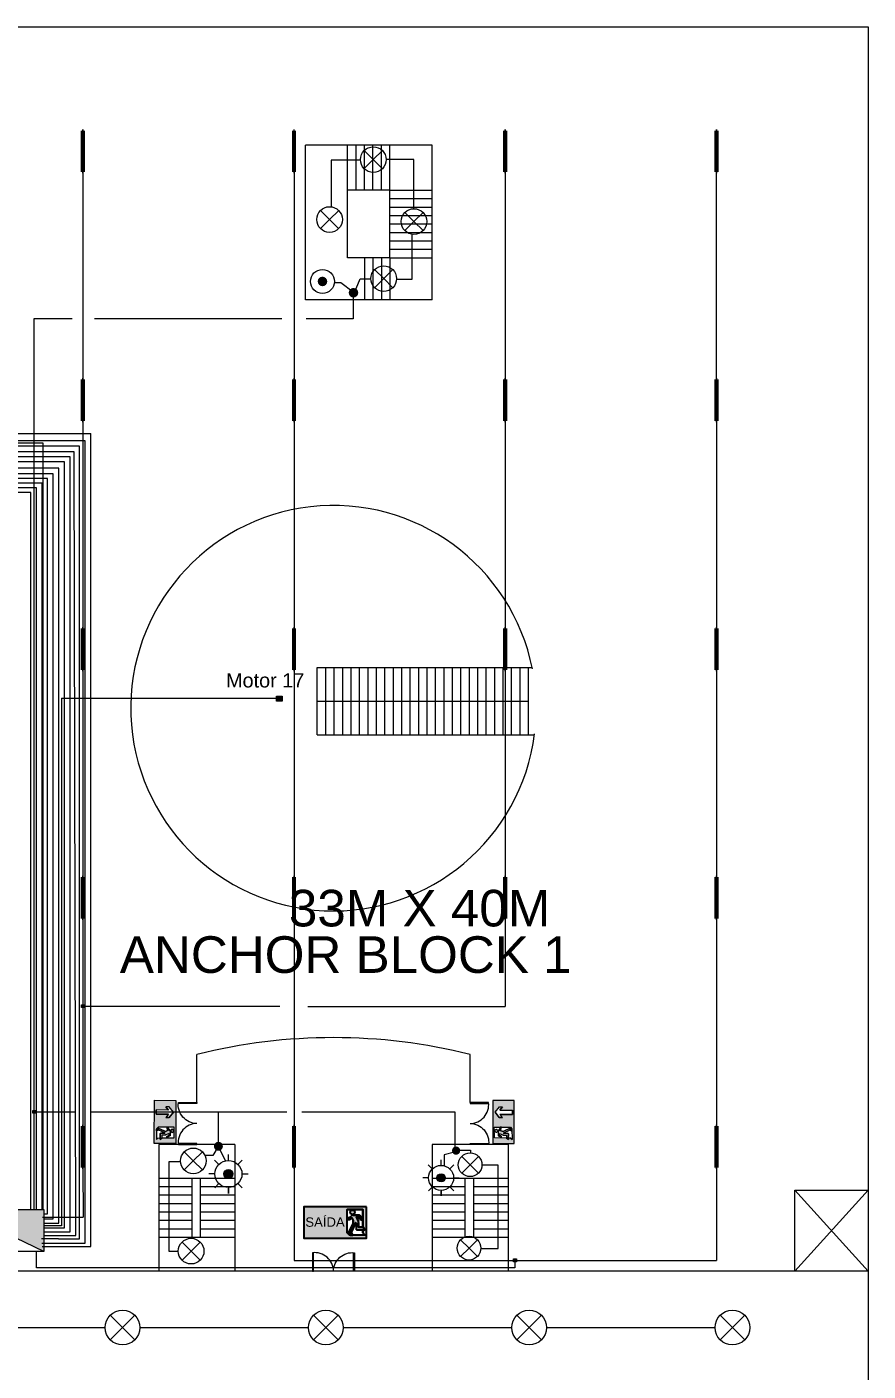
# Model space of a CAD drawing. Extents: x -17539 to 1421, y -3169 to 802964.
# Drawn here: x 478.04 to 507.92, y 363.62 to 411.37 of the extents above; entities that cross this region are included whole.
import ezdxf
from ezdxf.enums import TextEntityAlignment as Align

# ---------------------------------------------------------------- set-up
doc = ezdxf.new("R2010")
doc.units = 0
doc.header["$LTSCALE"] = 25
doc.header["$MEASUREMENT"] = 0
doc.layers.get('0').update_dxf_attribs({"lineweight": 9})
for name, color, linetype, lineweight in [('Iluminação', 10, 'Continuous', 9), ('Iluminação de Emergência', 6, 'Continuous', 9), ('Quadros', 50, 'Continuous', 9), ('www.cadblocksfree.com', 7, 'Continuous', 9)]:
    doc.layers.add(name, color=color, linetype=linetype, lineweight=lineweight)
doc.layers.add('Simbologia de Emergência', color=6, linetype='Continuous')
doc.layers.add('Tomadas', color=3, linetype='Continuous', lineweight=9, true_color=0x00f500)
doc.layers.get('Iluminação de Emergência').off()
doc.styles.add('AGORA COTA', font='arial.ttf')
doc.styles.add('ROMANS', font='arial.ttf')
doc.styles.get("Standard").update_dxf_attribs({"font": 'arial.ttf'})

# ---------------------------------------------------------------- blocks, each defined once
blk = doc.blocks.new('emergencia saida')
at = {"layer": 'Simbologia de Emergência'}
h = blk.add_hatch(color=98, dxfattribs=at)
h.paths.add_polyline_path([(-0.097, 0.169), (-0.097, 1.056), (-1.871, 1.056), (-1.871, 0.169)])
h.paths.add_polyline_path([(-0.638, 0.322), (-0.638, 0.988), (-0.194, 0.988), (-0.194, 0.486), (-0.185, 0.486), (-0.137, 0.406), (-0.194, 0.406), (-0.194, 0.322), (-0.131, 0.259), (-0.575, 0.259)], flags=16)
h.paths.add_polyline_path([(-0.552, 0.906, -1), (-0.426, 0.906, -1)], flags=0)
h.paths.add_polyline_path([(-0.582, 0.323), (-0.511, 0.323), (-0.481, 0.259), (-0.552, 0.259)], flags=0)
h.paths.add_polyline_path([(-0.474, 0.602, 0.215507), (-0.473, 0.66), (-0.51, 0.748), (-0.568, 0.7), (-0.638, 0.7), (-0.638, 0.747), (-0.585, 0.747), (-0.501, 0.817, -0.204141), (-0.48, 0.826), (-0.305, 0.826, -0.263654), (-0.28, 0.812), (-0.226, 0.722, -1), (-0.266, 0.698), (-0.315, 0.779), (-0.377, 0.779), (-0.322, 0.644, -0.095479), (-0.317, 0.617), (-0.317, 0.481), (-0.187, 0.481), (-0.145, 0.41), (-0.366, 0.41, -0.414214), (-0.389, 0.433), (-0.389, 0.599, 0.740976), (-0.403, 0.6), (-0.53, 0.331), (-0.601, 0.331)], flags=0)
for p, q in [((-0.194, 0.988), (-0.638, 0.988)), ((-0.496, 0.821), (-0.585, 0.747)), ((-0.48, 0.826), (-0.305, 0.826)), ((-0.315, 0.779), (-0.377, 0.779)), ((-0.377, 0.779), (-0.322, 0.644)), ((-0.266, 0.698), (-0.315, 0.779)), ((-0.28, 0.812), (-0.226, 0.722)), ((-0.194, 0.486), (-0.194, 0.988)), ((-0.097, 0.169), (-0.097, 1.056)), ((-0.585, 0.747), (-0.638, 0.747)), ((-0.568, 0.7), (-0.638, 0.7)), ((-0.474, 0.602), (-0.601, 0.331)), ((-0.51, 0.748), (-0.568, 0.7)), ((-0.403, 0.6), (-0.53, 0.331)), ((-0.51, 0.748), (-0.473, 0.66)), ((-0.389, 0.599), (-0.389, 0.433)), ((-0.366, 0.41), (-0.145, 0.41)), ((-0.317, 0.617), (-0.317, 0.481)), ((-0.317, 0.481), (-0.187, 0.481)), ((-0.194, 0.486), (-0.185, 0.486)), ((-0.194, 0.322), (-0.194, 0.406)), ((-0.194, 0.406), (-0.137, 0.406)), ((-0.187, 0.481), (-0.145, 0.41)), ((-0.185, 0.486), (-0.137, 0.406)), ((-1.871, 0.169), (-0.097, 0.169)), ((-0.638, 0.322), (-0.575, 0.259)), ((-0.601, 0.331), (-0.53, 0.331)), ((-0.552, 0.259), (-0.582, 0.323)), ((-0.582, 0.323), (-0.511, 0.323)), ((-0.481, 0.259), (-0.511, 0.323)), ((-0.194, 0.322), (-0.131, 0.259))]:
    blk.add_line(p, q, dxfattribs=at)
at = {"layer": 'Simbologia de Emergência', "color": 7, "true_color": 0xffffff}
for points in [[(-0.097, 1.056), (-1.871, 1.056), (-1.871, 0.169), (-0.097, 0.169), (-0.097, 1.056)], [(-0.638, 0.322), (-0.638, 0.988), (-0.194, 0.988), (-0.194, 0.486), (-0.185, 0.486), (-0.137, 0.406), (-0.194, 0.406), (-0.194, 0.322), (-0.131, 0.259), (-0.575, 0.259), (-0.638, 0.322)], [(-0.511, 0.323), (-0.582, 0.323), (-0.552, 0.259), (-0.481, 0.259), (-0.511, 0.323)]]:
    blk.add_lwpolyline(points, close=True, dxfattribs=at)
for points in [[(-0.403, 0.6, -0.740976), (-0.389, 0.599), (-0.389, 0.433, 0.414214), (-0.366, 0.41), (-0.145, 0.41), (-0.187, 0.481), (-0.317, 0.481), (-0.317, 0.617, 0.095479), (-0.322, 0.644), (-0.377, 0.779), (-0.315, 0.779), (-0.266, 0.698, 1), (-0.226, 0.722), (-0.28, 0.812, 0.263654), (-0.305, 0.826), (-0.48, 0.826, 0.148058), (-0.496, 0.821), (-0.585, 0.747), (-0.638, 0.747), (-0.638, 0.7), (-0.568, 0.7), (-0.51, 0.748), (-0.473, 0.66, -0.215507), (-0.474, 0.602), (-0.601, 0.331), (-0.53, 0.331), (-0.403, 0.6, -0.740976)], [(-0.552, 0.906, -1), (-0.426, 0.906, -1), (-0.552, 0.906, -1)]]:
    blk.add_lwpolyline(points, format="xyb", close=True, dxfattribs=at)
at = {"layer": 'Simbologia de Emergência'}
blk.add_lwpolyline([(-0.403, 0.6, -0.038289), (-0.403, 0.601), (-0.403, 0.6, -0.038289)], format="xyb", close=True, dxfattribs=at)
blk.add_circle((-0.489, 0.906), 0.0631, dxfattribs=at)
for centre, radius, start, end in [((-0.48, 0.797), 0.029, 89.9965, 123.6843), ((-0.305, 0.797), 0.029, 30.9159, 89.9965), ((-0.538, 0.632), 0.071, 334.7085, 23.3555), ((-0.396, 0.597), 0.00762, 12.9437, 159.094), ((-0.366, 0.433), 0.0222, 179.9965, 269.9965), ((-0.388, 0.617), 0.071, 359.9965, 21.8123), ((-0.246, 0.71), 0.0234, 210.9159, 30.9159)]:
    blk.add_arc(centre, radius, start, end, dxfattribs=at)
at = {"layer": 'Simbologia de Emergência', "color": 0, "style": 'AGORA COTA'}
blk.add_text('SAÍDA', height=0.2665, rotation=359.9965, dxfattribs=at).set_placement((-1.27, 0.493), align=Align.CENTER)
blk = doc.blocks.new('*E181')
h = blk.add_hatch(color=98)
h.paths.add_polyline_path([(0, 254000), (0, 0), (508000, 0), (508000, 254000)])
h.paths.add_polyline_path([(304695, 137742), (304695, 175842), (368195, 226642), (431695, 175842), (431695, 137742), (393595, 168222), (393595, 22409), (342795, 22409), (342795, 168222)], flags=16)
h.paths.add_polyline_path([(190500, 43823), (172539, 25862), (45539, 25862), (63500, 43823), (63500, 67829), (47163, 67829), (60872, 90638), (63500, 90638), (63500, 234323), (190500, 234323)], flags=16)
h.paths.add_polyline_path([(123380, 123423), (123237, 123725, -0.038288805)], flags=0)
h.paths.add_polyline_path([(129824, 211091, -1), (165932, 211091, -1)], flags=0)
h.paths.add_polyline_path([(154048, 165698), (170474, 151954), (190500, 151954), (190500, 165371), (175346, 165371), (149968, 186605, 0.148057707), (145367, 187998), (95263, 187998, 0.263653693), (88147, 183965), (72715, 158201, 1), (84224, 151308), (98164, 174582), (115778, 174582), (100284, 135877, 0.095479008), (98829, 128325), (98829, 89368), (61591, 89368), (49408, 69099), (112864, 69099, 0.414213562), (119214, 75449), (119214, 123134, -0.740975877), (123380, 123423), (159724, 46495), (180108, 46495), (143522, 123937, -0.215507357), (143240, 140673)], flags=0)
h.paths.add_polyline_path([(145690, 25862), (166074, 25862), (174614, 43938), (154229, 43938)], flags=16)
blk = doc.blocks.new('emergencia seta 3')
at = {"layer": 'Simbologia de Emergência', "color": 7, "linetype": 'ByBlock', "lineweight": -2, "true_color": 0xffffff}
for p, q in [((-0.088, 0.19), (-0.105, 0.208)), ((-0.088, 0.19), (-0.064, 0.189)), ((-0.064, 0.189), (-0.063, 0.205)), ((-0.064, 0.14), (-0.062, 0.203)), ((-0.041, 0.191), (-0.063, 0.205)), ((-0.043, 0.19), (-0.062, 0.203)), ((-0.044, 0.154), (-0.043, 0.19)), ((-0.041, 0.188), (-0.041, 0.191)), ((-0.041, 0.188), (0.1, 0.184)), ((0.018, 0.166), (0.04, 0.152)), ((0.05, 0.162), (0.025, 0.177)), ((-0.108, 0.109), (-0.09, 0.1)), ((-0.108, 0.089), (-0.091, 0.08)), ((-0.091, 0.065), (-0.108, 0.083)), ((-0.091, 0.08), (-0.09, 0.1)), ((-0.011, 0.129), (-0.088, 0.095)), ((-0.011, 0.109), (-0.088, 0.075)), ((-0.088, 0.075), (-0.088, 0.095)), ((-0.011, 0.133), (-0.058, 0.134)), ((-0.005, 0.153), (-0.044, 0.154)), ((0.04, 0.135), (0.002, 0.151)), ((0.03, 0.097), (0.006, 0.108)), ((0.016, 0.081), (0.015, 0.062)), ((0.03, 0.097), (0.016, 0.081)), ((0.051, 0.101), (0.029, 0.076)), ((0.029, 0.076), (0.029, 0.061)), ((0.04, 0.152), (0.04, 0.135)), ((0.052, 0.105), (0.054, 0.154)), ((-0.117, -0.085), (-0.118, -0.135)), ((0.026, -0.139), (-0.118, -0.135)), ((0.027, -0.089), (-0.117, -0.085)), ((0.026, -0.139), (-0.006, -0.176)), ((0.027, -0.089), (-0.002, -0.05)), ((0.036, -0.052), (-0.002, -0.05)), ((0.084, -0.116), (0.032, -0.177)), ((0.084, -0.116), (0.036, -0.052)), ((0.032, -0.177), (-0.006, -0.176))]:
    blk.add_line(p, q, dxfattribs=at)
for points in [[(0.107, -0.254), (0.121, 0.246), (-0.129, 0.254), (-0.143, -0.247), (0.107, -0.254)], [(-0.091, 0.065), (-0.108, 0.083), (-0.105, 0.208), (-0.088, 0.19), (-0.064, 0.189), (-0.063, 0.205), (-0.041, 0.191), (-0.041, 0.188), (0.1, 0.184), (0.097, 0.059), (-0.091, 0.065)], [(-0.091, 0.08), (-0.09, 0.1), (-0.108, 0.109), (-0.108, 0.089), (-0.091, 0.08)], [(-0.002, -0.05), (0.036, -0.052), (0.084, -0.116), (0.032, -0.177), (-0.006, -0.176), (0.026, -0.139), (-0.118, -0.135), (-0.117, -0.085), (0.027, -0.089), (-0.002, -0.05)]]:
    blk.add_lwpolyline(points, close=True, dxfattribs=at)
for points in [[(0.03, 0.097), (0.016, 0.081), (0.015, 0.062), (0.029, 0.061), (0.029, 0.076), (0.051, 0.101, 0.148058), (0.052, 0.105), (0.054, 0.154, 0.263654), (0.05, 0.162), (0.025, 0.177, 1), (0.018, 0.166), (0.04, 0.152), (0.04, 0.135), (0.002, 0.151, 0.095479), (-0.005, 0.153), (-0.044, 0.154), (-0.043, 0.19), (-0.062, 0.203), (-0.064, 0.14, 0.414214), (-0.058, 0.134), (-0.011, 0.133, -0.740976), (-0.011, 0.129), (-0.088, 0.095), (-0.088, 0.075), (-0.011, 0.109, -0.215507), (0.006, 0.108), (0.03, 0.097)], [(-0.011, 0.129, 0.038289), (-0.01, 0.129), (-0.011, 0.129, 0.038289)], [(0.075, 0.12, -1), (0.074, 0.084, -1), (0.075, 0.12, -1)]]:
    blk.add_lwpolyline(points, format="xyb", close=True, dxfattribs=at)
blk.add_circle((0.075, 0.102), 0.0178, dxfattribs=at)
for centre, radius, start, end in [((0.021, 0.172), 0.00661, 57.4118, 237.4118), ((0.045, 0.155), 0.00818, 358.3317, 57.4118), ((-0.058, 0.14), 0.00626, 178.3317, 268.3309), ((-0.012, 0.131), 0.00215, 289.234, 75.3835), ((-0.003, 0.09), 0.02, 64.9733, 113.6195), ((-0.006, 0.133), 0.02, 66.5163, 88.3309), ((0.044, 0.105), 0.00818, 324.6434, 358.3317)]:
    blk.add_arc(centre, radius, start, end, dxfattribs=at)
at = {"layer": 'Simbologia de Emergência', "color": 7, "linetype": 'ByBlock', "lineweight": -2, "true_color": 0xffffff, "xscale": 9.856230373e-07, "yscale": 9.856230373e-07, "zscale": 9.856230373e-07, "rotation": 268.3316943516639}
blk.add_blockref('*E181', (-0.129, 0.254), dxfattribs=at)
blk = doc.blocks.new('Emergência Seta 2')
at = {"layer": 'Iluminação de Emergência', "xscale": 3.055633240250419, "yscale": 3.055633240250419, "zscale": 3.055633240250419, "rotation": 181.5698186559848}
blk.add_blockref('emergencia seta 3', (0.35, 0.763), dxfattribs=at)
blk = doc.blocks.new('quadro eletrico')
h = blk.add_hatch(color=256)
h.dxf.hatch_style = 1
h.paths.add_polyline_path([(1.839, -0.788), (-1.457, 0.809), (-1.457, -0.788)])
blk.add_line((-1.457, 0.809), (1.839, -0.788))
blk.add_lwpolyline([(-1.457, 0.809), (1.839, 0.809), (1.839, -0.788), (-1.457, -0.788)], close=True)
blk = doc.blocks.new('Quadro')
at = {"xscale": 0.6593095434044552, "yscale": 0.6593095434044552, "zscale": 0.6593095434044552}
blk.add_blockref('quadro eletrico', (-0.091, 0.017), dxfattribs=at)
blk = doc.blocks.new('Ponto de Luz')
for q in [(-0.438, -0.436), (-0.437, 0.437), (0.438, 0.436), (0.437, -0.437)]:
    blk.add_line((0, 0), q)
blk.add_circle((0, 0), 0.618)
blk = doc.blocks.new('Luminária 4')
at = {"layer": 'Iluminação', "lineweight": 40}
for p, q in [((0.733, 0.043), (-0.734, 0.043)), ((-0.734, 0.043), (-0.734, 0)), ((-0.734, 0), (0.733, 0)), ((0.733, 0), (0.733, 0.043))]:
    blk.add_line(p, q, dxfattribs=at)
at = {"layer": 'Iluminação', "lineweight": 30}
blk.add_line((-0.667, 0.008), (0.679, 0.008), dxfattribs=at)
blk = doc.blocks.new('Caixa de Derivação')
at = {"layer": 'Iluminação'}
h = blk.add_hatch(color=256, dxfattribs=at)
h.dxf.hatch_style = 1
h.paths.add_polyline_path([(0.052, 0.051), (-0.048, 0.051), (-0.048, -0.049), (0.052, -0.049)])
blk.add_lwpolyline([(-0.048, 0.051), (0.052, 0.051), (0.052, -0.049), (-0.048, -0.049)], close=True, dxfattribs=at)
blk = doc.blocks.new('sensor movimento')
for p, q in [((-0.338, 0.34), (-0.491, 0.494)), ((0.001, 0.48), (0.001, 0.697)), ((0.338, 0.34), (0.491, 0.494)), ((-0.48, 0.001), (-0.697, 0.001)), ((-0.697, 0.001), (-0.697, 0.001)), ((0.48, 0.001), (0.697, 0.001)), ((0.697, 0.001), (0.697, 0.002)), ((-0.336, -0.342), (-0.488, -0.497)), ((0.337, -0.341), (0.491, -0.494)), ((0.001, -0.48), (0.001, -0.697)), ((0.001, -0.697), (0.001, -0.507))]:
    blk.add_line(p, q)
for radius in [0.48, 0.159]:
    blk.add_circle((0, 0), radius)

msp = doc.modelspace()

# ---------------------------------------------------------------- hatches: boundary and pattern name
at = {"layer": 'Iluminação'}
h = msp.add_hatch(color=256, dxfattribs=at)
h.dxf.hatch_style = 1
h.paths.add_polyline_path([(488.711, 402.327, 1), (488.372, 402.327, 1)])
h = msp.add_hatch(color=256, dxfattribs=at)
h.dxf.hatch_style = 1
h.paths.add_polyline_path([(489.813, 401.926, 1), (489.473, 401.926, 1)])
h = msp.add_hatch(color=256, dxfattribs=at)
h.dxf.hatch_style = 1
h.paths.add_polyline_path([(484.686, 371.609, 1), (485.005, 371.609, 1)])
h = msp.add_hatch(color=256, dxfattribs=at)
h.dxf.hatch_style = 1
h.paths.add_polyline_path([(493.141, 371.455, 1), (493.435, 371.455, 1)])
h = msp.add_hatch(color=256, dxfattribs=at)
h.dxf.hatch_style = 1
h.paths.add_polyline_path([(485.361, 370.626, 1), (485.042, 370.626, 1)])
h = msp.add_hatch(color=256, dxfattribs=at)
h.dxf.hatch_style = 1
h.paths.add_polyline_path([(492.902, 370.488, 1), (492.607, 370.488, 1)])
at = {"layer": 'Tomadas'}
h = msp.add_hatch(color=256, dxfattribs=at)
h.dxf.hatch_style = 1
h.paths.add_polyline_path([(486.908, 387.602), (486.908, 387.424), (487.107, 387.424), (487.107, 387.602)])

# ---------------------------------------------------------------- linework, layer by layer
at = {"layer": 'Iluminação'}
for p, q in [((489.892, 406.637), (488.854, 406.637)), ((488.854, 406.637), (488.854, 404.978)), ((491.791, 406.66), (490.803, 406.66)), ((491.791, 404.91), (491.791, 406.66)), ((480.032, 406.216), (480.032, 398.843)), ((487.532, 406.216), (487.532, 398.843)), ((495.032, 406.216), (495.032, 398.843)), ((502.532, 398.843), (502.532, 406.216)), ((491.733, 402.403), (491.733, 404.002)), ((489.197, 402.284), (488.966, 402.284)), ((489.634, 401.947), (489.197, 402.284)), ((489.68, 401.929), (489.885, 402.418)), ((489.885, 402.418), (490.26, 402.418)), ((491.171, 402.403), (491.733, 402.403)), ((489.637, 401.888), (489.637, 400.995)), ((478.898, 400.995), (478.296, 400.995)), ((478.296, 400.995), (478.296, 369.37)), ((479.648, 400.995), (478.898, 400.995)), ((487.095, 400.995), (480.445, 400.995)), ((489.637, 400.995), (487.968, 400.995)), ((480.032, 397.376), (480.032, 390.003)), ((487.532, 397.376), (487.532, 390.003)), ((495.032, 397.376), (495.032, 390.003)), ((502.532, 397.376), (502.532, 390.003)), ((480.032, 388.536), (480.032, 381.163)), ((487.532, 388.536), (487.532, 381.163)), ((495.032, 388.536), (495.032, 381.163)), ((502.532, 388.536), (502.532, 381.163)), ((480.032, 379.696), (480.032, 372.323)), ((487.532, 379.696), (487.532, 372.323)), ((495.03, 379.711), (495.03, 376.577)), ((502.532, 379.696), (502.532, 372.323)), ((480.032, 376.586), (487.028, 376.586)), ((488.024, 376.577), (495.03, 376.577)), ((478.296, 372.827), (479.741, 372.827)), ((480.333, 372.827), (487.279, 372.827)), ((484.844, 371.601), (484.844, 372.827)), ((487.807, 372.827), (493.239, 372.827)), ((493.239, 372.827), (493.239, 371.956)), ((493.239, 371.956), (493.239, 371.448)), ((484.832, 371.604), (484.65, 371.277)), ((484.875, 371.534), (485.093, 371.093)), ((493.354, 371.469), (493.802, 371.469)), ((493.802, 371.469), (493.802, 371.375)), ((483.102, 367.876), (483.102, 371.068)), ((483.102, 371.068), (483.499, 371.068)), ((484.65, 371.277), (484.37, 371.277)), ((493.225, 371.406), (492.869, 371.311)), ((492.869, 371.311), (492.869, 370.916)), ((480.032, 370.856), (480.039, 369.094)), ((487.532, 370.856), (487.532, 367.949)), ((494.78, 370.943), (494.207, 370.943)), ((494.78, 369.705), (494.78, 370.943)), ((502.532, 370.856), (502.532, 367.558)), ((494.78, 367.984), (494.78, 369.705)), ((478.603, 369.094), (480.039, 369.094)), ((478.383, 367.286), (478.383, 367.871)), ((483.422, 367.876), (483.102, 367.876)), ((487.532, 367.949), (487.532, 367.558)), ((494.168, 367.984), (494.78, 367.984)), ((495.378, 367.286), (478.383, 367.286)), ((487.532, 367.558), (502.532, 367.558)), ((495.378, 367.558), (495.378, 367.286)), ((474.839, 365.169), (480.823, 365.169)), ((482.059, 365.169), (488.043, 365.169)), ((489.279, 365.169), (495.263, 365.169)), ((496.499, 365.169), (502.483, 365.169))]:
    msp.add_line(p, q, dxfattribs=at)
msp.add_circle((488.541, 402.327), 0.426, dxfattribs=at)
at = {"layer": 'Quadros'}
for p, q in [((473.588, 396.927), (480.313, 396.927)), ((480.313, 368.045), (480.313, 396.927)), ((479.913, 396.474), (473.087, 396.474)), ((480.113, 396.671), (473.316, 396.671)), ((479.913, 368.316), (479.913, 396.474)), ((480.113, 384.133), (480.113, 396.671)), ((479.581, 396.096), (472.671, 396.096)), ((479.725, 396.275), (472.868, 396.275)), ((479.581, 384.526), (479.581, 396.096)), ((479.781, 368.438), (479.725, 396.275)), ((478.106, 395.497), (472.111, 395.497)), ((478.981, 395.497), (478.106, 395.497)), ((478.981, 369.033), (478.981, 395.497)), ((478.381, 394.994), (471.574, 394.994)), ((478.581, 395.163), (471.751, 395.163)), ((478.781, 395.33), (471.944, 395.33)), ((478.381, 369.369), (478.381, 394.994)), ((478.581, 369.369), (478.581, 395.163)), ((478.781, 369.212), (478.781, 395.33)), ((478.181, 394.833), (471.417, 394.833)), ((478.181, 369.369), (478.181, 394.833)), ((479.581, 368.565), (479.581, 384.526)), ((480.113, 368.172), (480.113, 384.133)), ((478.64, 369.212), (478.781, 369.212)), ((478.64, 369.033), (478.981, 369.033)), ((479.172, 368.316), (478.566, 368.316)), ((478.571, 368.172), (480.113, 368.172)), ((478.64, 368.565), (479.581, 368.565)), ((478.64, 368.438), (479.781, 368.438)), ((479.172, 368.316), (479.913, 368.316)), ((478.591, 368.045), (480.313, 368.045))]:
    msp.add_line(p, q, dxfattribs=at)
at = {"layer": 'Tomadas'}
for p, q in [((408.42, 396.601), (478.604, 396.601)), ((478.604, 396.601), (478.604, 369.369)), ((479.381, 395.918), (472.522, 395.918)), ((479.381, 368.709), (479.381, 395.918)), ((479.181, 395.69), (472.292, 395.69)), ((479.181, 384.526), (479.181, 395.69)), ((479.277, 387.522), (479.277, 368.789)), ((479.277, 387.522), (486.986, 387.522)), ((479.181, 368.877), (479.181, 384.526)), ((478.64, 368.877), (479.181, 368.877)), ((478.64, 368.709), (479.381, 368.709)), ((479.277, 368.789), (478.642, 368.789))]:
    msp.add_line(p, q, dxfattribs=at)
msp.add_lwpolyline([(486.908, 387.602), (487.107, 387.602), (487.107, 387.424), (486.908, 387.424)], close=True, dxfattribs=at)
at = {"layer": 'www.cadblocksfree.com'}
for p, q in [((319.721, 411.369), (507.921, 411.369)), ((507.921, 411.369), (507.921, 363.169)), ((487.933, 401.669), (487.933, 407.169)), ((492.433, 407.169), (487.934, 407.169)), ((489.433, 405.569), (489.433, 407.169)), ((489.733, 405.569), (489.733, 407.169)), ((490.033, 405.569), (490.033, 407.169)), ((490.333, 405.569), (490.333, 407.169)), ((490.633, 405.569), (490.633, 407.169)), ((490.933, 405.569), (490.933, 407.169)), ((492.433, 401.669), (492.433, 407.169)), ((489.433, 403.169), (489.433, 405.569)), ((490.933, 405.569), (489.433, 405.569)), ((490.933, 405.569), (492.433, 405.569)), ((490.933, 403.169), (490.933, 405.569)), ((490.933, 405.269), (492.433, 405.269)), ((490.933, 404.969), (492.433, 404.969)), ((490.933, 404.969), (492.433, 404.969)), ((490.933, 404.669), (492.433, 404.669)), ((490.933, 404.369), (492.433, 404.369)), ((490.933, 404.069), (492.433, 404.069)), ((490.933, 403.769), (492.433, 403.769)), ((490.933, 403.469), (492.433, 403.469)), ((490.933, 403.169), (489.433, 403.169)), ((490.033, 403.169), (490.033, 401.669)), ((490.333, 403.169), (490.333, 401.669)), ((490.633, 403.169), (490.633, 401.669)), ((490.933, 403.169), (490.933, 401.669)), ((490.933, 403.169), (492.433, 403.169)), ((492.433, 401.669), (487.933, 401.669)), ((488.359, 388.621), (495.985, 388.621)), ((488.359, 386.221), (488.359, 388.621)), ((488.659, 386.221), (488.659, 388.621)), ((488.959, 386.221), (488.959, 388.621)), ((489.259, 386.221), (489.259, 388.621)), ((489.559, 386.221), (489.559, 388.621)), ((489.859, 386.221), (489.859, 388.621)), ((490.159, 386.221), (490.159, 388.621)), ((490.459, 386.221), (490.459, 388.621)), ((490.759, 386.221), (490.759, 388.621)), ((491.059, 386.221), (491.059, 388.621)), ((491.359, 386.221), (491.359, 388.621)), ((491.659, 386.221), (491.659, 388.621)), ((491.959, 386.221), (491.959, 388.621)), ((492.259, 386.221), (492.259, 388.621)), ((492.559, 386.221), (492.559, 388.621)), ((492.859, 386.221), (492.859, 388.621)), ((493.159, 386.221), (493.159, 388.621)), ((493.459, 386.221), (493.459, 388.621)), ((493.759, 386.221), (493.759, 388.621)), ((494.059, 386.221), (494.059, 388.621)), ((494.359, 386.221), (494.359, 388.621)), ((494.659, 386.221), (494.659, 388.621)), ((494.959, 386.221), (494.959, 388.621)), ((495.259, 386.221), (495.259, 388.621)), ((495.559, 386.221), (495.559, 388.621)), ((495.859, 386.221), (495.859, 388.621)), ((488.359, 387.421), (495.859, 387.421)), ((488.359, 386.221), (496.067, 386.221)), ((484.083, 373.169), (484.083, 374.869)), ((493.783, 373.169), (493.783, 374.869)), ((482.733, 371.669), (482.733, 367.169)), ((485.433, 371.669), (482.733, 371.669)), ((485.433, 371.669), (485.433, 367.169)), ((492.433, 371.669), (492.433, 367.169)), ((495.133, 371.669), (492.433, 371.669)), ((495.133, 371.669), (495.133, 367.169)), ((485.433, 370.469), (482.733, 370.469)), ((483.903, 370.169), (482.733, 370.169)), ((483.903, 370.469), (483.903, 368.369)), ((484.203, 370.469), (484.203, 368.369)), ((485.433, 370.169), (484.203, 370.169)), ((495.133, 370.469), (492.433, 370.469)), ((493.603, 370.169), (492.433, 370.169)), ((493.603, 370.469), (493.603, 368.369)), ((493.903, 370.469), (493.903, 368.369)), ((495.133, 370.169), (493.903, 370.169)), ((505.321, 367.169), (507.921, 370.046)), ((507.921, 367.169), (505.321, 370.046)), ((483.903, 369.869), (482.733, 369.869)), ((483.903, 369.569), (482.733, 369.569)), ((485.433, 369.869), (484.203, 369.869)), ((485.433, 369.569), (484.203, 369.569)), ((493.603, 369.869), (492.433, 369.869)), ((493.603, 369.569), (492.433, 369.569)), ((495.133, 369.869), (493.903, 369.869)), ((495.133, 369.569), (493.903, 369.569)), ((483.903, 369.269), (482.733, 369.269)), ((485.433, 369.269), (484.203, 369.269)), ((493.603, 369.269), (492.433, 369.269)), ((495.133, 369.269), (493.903, 369.269)), ((483.903, 368.969), (482.733, 368.969)), ((483.903, 368.669), (482.733, 368.669)), ((485.433, 368.969), (484.203, 368.969)), ((485.433, 368.669), (484.203, 368.669)), ((493.603, 368.969), (492.433, 368.969)), ((493.603, 368.669), (492.433, 368.669)), ((495.133, 368.969), (493.903, 368.969)), ((495.133, 368.669), (493.903, 368.669)), ((485.433, 368.369), (482.733, 368.369)), ((495.133, 368.369), (492.433, 368.369)), ((507.921, 367.169), (367.456, 367.169)), ((485.169, 367.169), (484.669, 367.169)), ((507.921, 367.169), (485.148, 367.169)), ((487.421, 367.169), (485.421, 367.169)), ((507.921, 367.169), (505.321, 367.169))]:
    msp.add_line(p, q, dxfattribs=at)
for points in [[(484.083, 372.419, -0.445634), (483.424, 373.169), (484.083, 373.169), (484.083, 373.128), (483.423, 373.128)], [(493.783, 372.419, 0.445634), (494.442, 373.169), (493.783, 373.169), (493.783, 373.128), (494.443, 373.128)], [(484.083, 372.419, 0.445634), (483.424, 371.669), (484.083, 371.669), (484.083, 371.711), (483.423, 371.711)], [(493.783, 372.419, -0.445634), (494.442, 371.669), (493.783, 371.669), (493.783, 371.711), (494.443, 371.711)], [(488.932, 367.169, 0.445634), (488.182, 367.828), (488.182, 367.169), (488.223, 367.169), (488.223, 367.829)], [(488.932, 367.169, -0.445634), (489.682, 367.828), (489.682, 367.169), (489.64, 367.169), (489.64, 367.829)]]:
    msp.add_lwpolyline(points, format="xyb", dxfattribs=at)
msp.add_lwpolyline([(507.921, 367.169), (505.321, 367.169), (505.321, 370.046), (507.921, 370.046)], close=True, dxfattribs=at)
for centre, radius, start, end in [((487.934, 407.169), 0.0005, 90, 180), ((488.933, 387.169), 7.2, 11.1569, 352.7324), ((488.933, 355.567), 19.902, 75.8954, 104.1046)]:
    msp.add_arc(centre, radius, start, end, dxfattribs=at)

# ---------------------------------------------------------------- block references
at = {"layer": 'Iluminação', "rotation": 90}
for p in [(480.054, 406.949), (487.554, 406.949), (495.054, 406.949), (502.554, 406.949), (480.054, 398.109), (487.554, 398.109), (495.054, 398.109), (502.554, 398.109), (480.054, 389.269), (487.554, 389.269), (495.054, 389.269), (502.554, 389.269), (480.054, 380.429), (487.554, 380.429), (495.054, 380.429), (502.554, 380.429), (480.054, 371.589), (487.554, 371.589), (502.554, 371.589)]:
    msp.add_blockref('Luminária 4', p, dxfattribs=at)
at = {"layer": 'Iluminação'}
for name, p, xscale, yscale, zscale in [('Ponto de Luz', (490.347, 406.655), 0.7374665747829442, 0.7374665747829442, 0.7374665747829442), ('Ponto de Luz', (488.794, 404.527), 0.7374665747829442, 0.7374665747829442, 0.7374665747829442), ('Ponto de Luz', (491.791, 404.455), 0.7374665747829442, 0.7374665747829442, 0.7374665747829442), ('Ponto de Luz', (490.716, 402.427), 0.7374665747829442, 0.7374665747829442, 0.7374665747829442), ('Ponto de Luz', (483.955, 371.09), 0.7374665747829442, 0.7374665747829442, 0.7374665747829442), ('sensor movimento', (492.755, 370.488), 0.9241385495802334, 0.9241385495802334, 0.9241385495802334), ('Ponto de Luz', (493.786, 370.954), 0.6815212907838128, 0.6815212907838128, 0.6815212907838128), ('Ponto de Luz', (483.877, 367.884), 0.7374665747829442, 0.7374665747829442, 0.7374665747829442), ('Ponto de Luz', (493.747, 367.991), 0.6815212907838128, 0.6815212907838128, 0.6815212907838128)]:
    msp.add_blockref(name, p, dxfattribs=dict(at, xscale=xscale, yscale=yscale, zscale=zscale))
for name, p in [('Caixa de Derivação', (480.032, 376.586)), ('Caixa de Derivação', (478.297, 372.831)), ('sensor movimento', (485.202, 370.626)), ('Caixa de Derivação', (495.378, 367.558)), ('Ponto de Luz', (481.441, 365.169)), ('Ponto de Luz', (488.661, 365.169)), ('Ponto de Luz', (495.881, 365.169)), ('Ponto de Luz', (503.101, 365.169))]:
    msp.add_blockref(name, p, dxfattribs=at)
at = {"layer": 'Quadros', "xscale": 1.422900023054062, "yscale": 1.422900023054062, "zscale": 1.422900023054062, "rotation": 180}
msp.add_blockref('Quadro', (477.144, 368.654), dxfattribs=at)
at = {"layer": 'Simbologia de Emergência', "xscale": -1, "rotation": 359.8030260148394}
msp.add_blockref('Emergência Seta 2', (483.332, 371.711), dxfattribs=at)
at = {"layer": 'Simbologia de Emergência'}
msp.add_blockref('Emergência Seta 2', (494.586, 371.711), dxfattribs=at)
at = {"layer": 'Simbologia de Emergência', "xscale": 1.251562111691646, "yscale": 1.251562111691646, "zscale": 1.251562111691646}
msp.add_blockref('emergencia saida', (490.221, 368.133), dxfattribs=at)

# ---------------------------------------------------------------- texts
at = {"layer": 'Tomadas', "insert": (485.116, 388.41), "char_height": 0.50448, "attachment_point": 1}
msp.add_mtext_dynamic_manual_height_columns('\\pxt0;Motor 17', width=2.93364, gutter_width=2.522, heights=[0.433], dxfattribs=at)
at = {"layer": 'www.cadblocksfree.com', "style": 'ROMANS'}
for s, p in [('33M X 40M', (487.349, 380.718)), ('ANCHOR BLOCK 1', (481.344, 379.068))]:
    msp.add_text(s, height=1.3, dxfattribs=at).set_placement(p, align=Align.TOP_LEFT)

doc.saveas('drawing.dxf')
